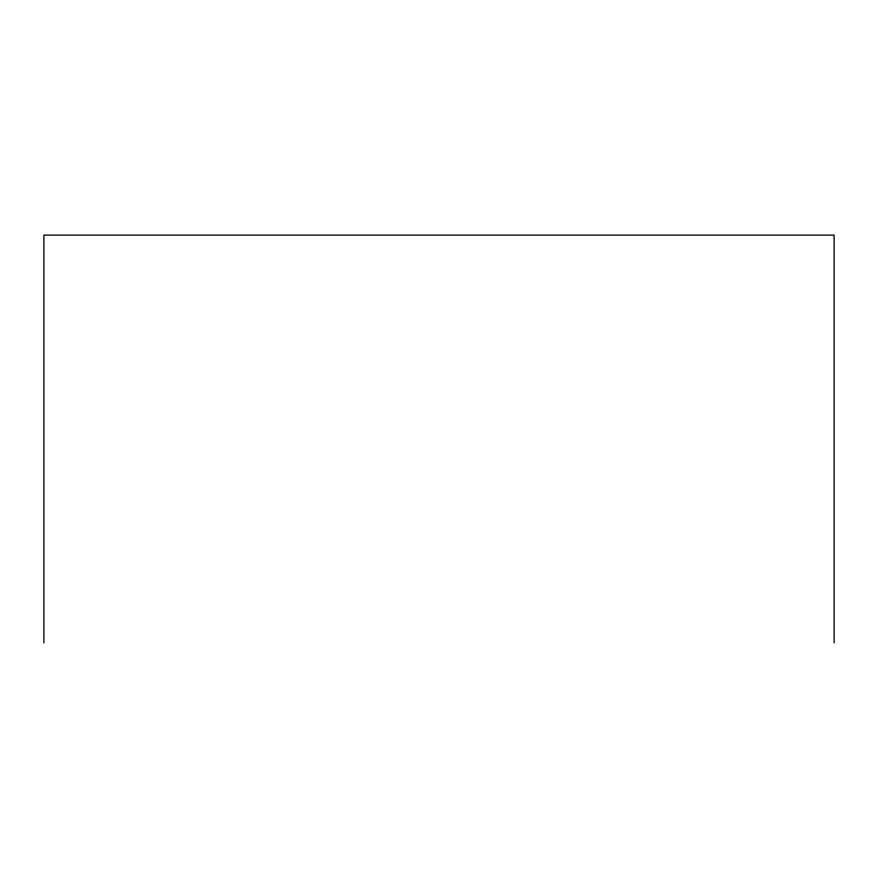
<?xml version="1.0" encoding="UTF-8"?>
<svg xmlns="http://www.w3.org/2000/svg" width="878" height="878" viewBox="0 0 878 878"><rect width="100%" height="100%" fill="white"/><g stroke="black" fill="none" stroke-linecap="round" stroke-linejoin="round"><path stroke-width="1.32" d="M834.1 642.894L834.1 235.106L43.9 235.106L43.9 642.894"/></g></svg>
